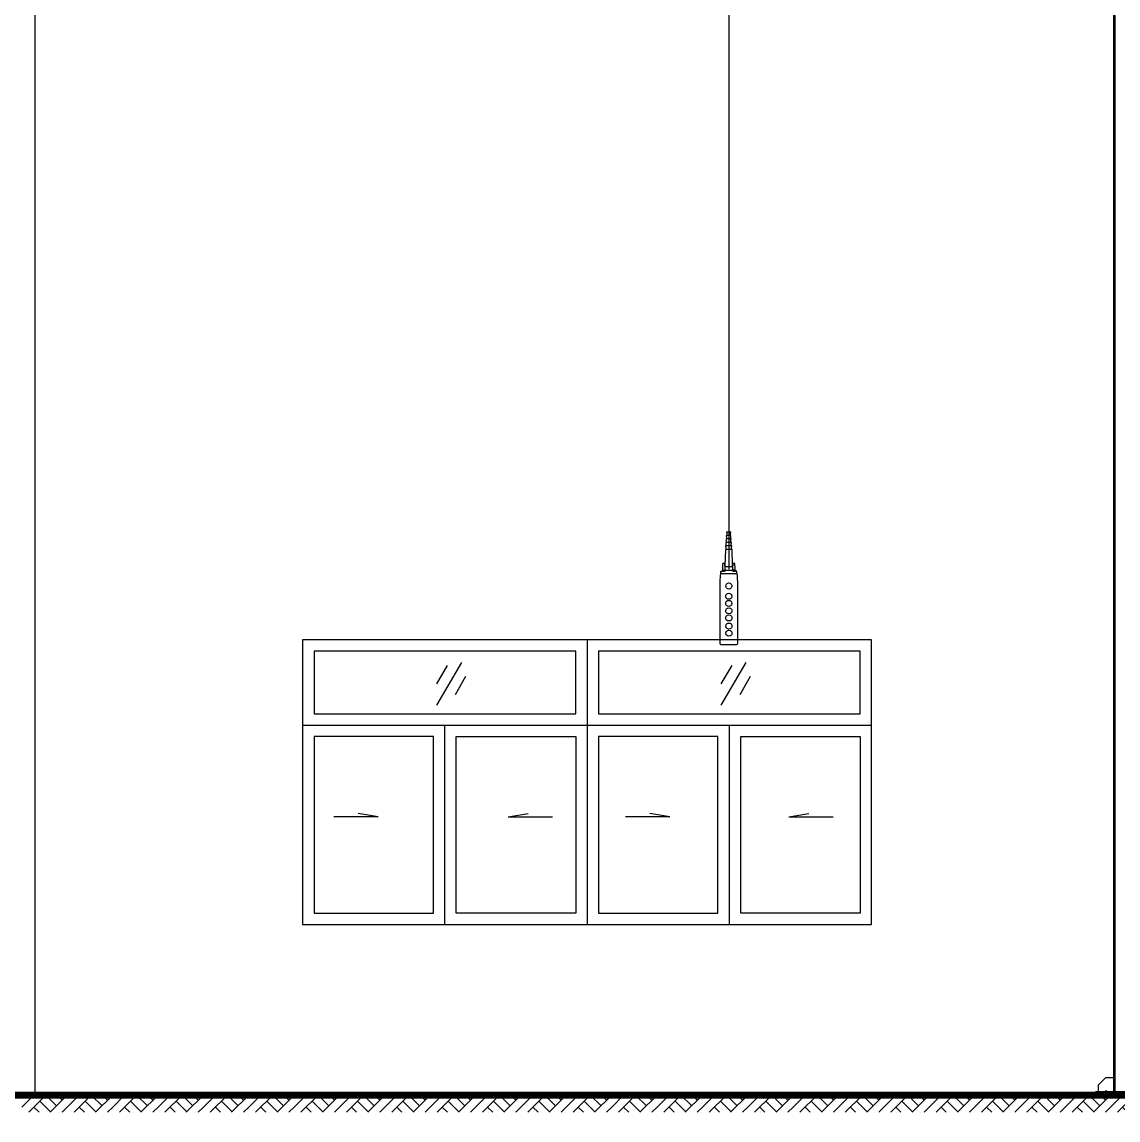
# Model space of a CAD drawing. Extents: x -266287 to 275962, y -324567 to 363765.
# Drawn here: x -123587 to -115880, y -227403 to -219685 of the extents above; entities that cross this region are included whole.
import ezdxf

# ---------------------------------------------------------------- set-up
doc = ezdxf.new("R2010")
doc.units = 0
doc.header["$LTSCALE"] = 1000
doc.layers.get('0').update_dxf_attribs({"linetype": 'CONTINUOUS'})
doc.layers.add('E_WINDOW', color=4, linetype='CONTINUOUS')
doc.layers.add('柱子', color=3, linetype='CONTINUOUS')

# ---------------------------------------------------------------- blocks, each defined once
blk = doc.blocks.new('fsfsfsf')
at = {"color": 240}
for p, q in [((931048.1, 68917.6), (931048.1, 62632.3)), ((931026.8, 62513.9), (931026.8, 62512.5)), ((931067.9, 62512.5), (931067.9, 62513.9))]:
    blk.add_line(p, q, dxfattribs=at)
at = {"color": 240, "linetype": 'Continuous'}
for p, q in [((931031.1, 62843.6), (931065.1, 62843.6)), ((931031.1, 62837.6), (931031.1, 62843.6)), ((931033, 62837.6), (931031.1, 62837.6)), ((931033, 62868.2), (931063.2, 62868.2)), ((931033, 62862.2), (931033, 62868.2)), ((931034.9, 62862.2), (931033, 62862.2)), ((931033, 62819), (931033, 62837.6)), ((931034.9, 62886.8), (931034.9, 62892.8)), ((931061.3, 62892.8), (931034.9, 62892.8)), ((931036.8, 62886.8), (931034.9, 62886.8)), ((931034.9, 62843.6), (931034.9, 62862.2)), ((931036.8, 62868.2), (931036.8, 62886.8)), ((931059.3, 62886.8), (931061.3, 62886.8)), ((931059.3, 62868.2), (931059.3, 62886.8)), ((931061.3, 62886.8), (931061.3, 62892.8)), ((931061.3, 62843.6), (931061.3, 62862.2)), ((931061.3, 62862.2), (931063.2, 62862.2)), ((931063.2, 62862.2), (931063.2, 62868.2)), ((931063.2, 62819), (931063.2, 62837.6)), ((931063.2, 62837.6), (931065.1, 62837.6)), ((931065.1, 62837.6), (931065.1, 62843.6)), ((931021.3, 62654.5), (931025, 62769.8)), ((931025, 62769.8), (931071.2, 62769.8)), ((931027.2, 62788.4), (931027.2, 62794.4)), ((931027.2, 62794.4), (931069, 62794.4)), ((931028.8, 62788.4), (931027.2, 62788.4)), ((931028.8, 62769.8), (931028.8, 62788.4)), ((931029.1, 62813), (931029.1, 62819)), ((931029.1, 62819), (931067.1, 62819)), ((931030.7, 62813), (931029.1, 62813)), ((931030.7, 62794.4), (931030.7, 62813)), ((931065.4, 62794.4), (931065.4, 62813)), ((931065.4, 62813), (931067.1, 62813)), ((931067.1, 62813), (931067.1, 62819)), ((931067.4, 62788.4), (931069, 62788.4)), ((931067.4, 62769.8), (931067.4, 62788.4)), ((931069, 62788.4), (931069, 62794.4)), ((931071.2, 62769.8), (931074.9, 62654.5)), ((931003.2, 62632.9), (931005, 62671.5)), ((931005.6, 62672.1), (931019.8, 62672.1)), ((931020.5, 62671.5), (931022.3, 62632.9)), ((931073.9, 62632.9), (931075.7, 62671.5)), ((931076.3, 62672.1), (931090.5, 62672.1)), ((931091.2, 62671.5), (931093, 62632.9)), ((930991.4, 62599.2), (930991.9, 62614.4)), ((930991.4, 62599), (931104.8, 62599)), ((930993.9, 62616.9), (931000.5, 62618.6)), ((931000.5, 62625.6), (931025, 62625.6)), ((931000.5, 62625.6), (931000.5, 62617.6)), ((931003.2, 62625.6), (931003.2, 62632.9)), ((931021.6, 62648.2), (931074.6, 62648.2)), ((931022.3, 62632.9), (931022.3, 62625.6)), ((931025, 62625.6), (931025, 62619)), ((931025, 62623), (931071.2, 62623)), ((931095.7, 62625.6), (931071.2, 62625.6)), ((931071.2, 62625.6), (931071.2, 62619)), ((931073.9, 62625.6), (931073.9, 62632.9)), ((931093, 62632.9), (931093, 62625.6)), ((931095.7, 62625.6), (931095.7, 62617.6)), ((931102.3, 62616.9), (931095.7, 62618.6)), ((931104.8, 62599.2), (931104.3, 62614.4)), ((930987.9, 62546.1), (930987.9, 62108.3)), ((931108.3, 62108.3), (931108.3, 62546.1)), ((930995.4, 62100.6), (931100.8, 62100.6))]:
    blk.add_line(p, q, dxfattribs=at)
for centre, major_axis, start_param, end_param in [((931005.6, 62671.5, 99.9), (0, 0.665), 0, 1.521683), ((931019.8, 62671.5, 99.9), (0, 0.665), -1.521683, 0), ((931076.3, 62671.5, 99.9), (0, 0.665), 0, 1.521683), ((931090.5, 62671.5, 99.9), (0, 0.665), -1.521683, 0), ((931374.6, 62545.7, 99.9), (0, 399.8), 1.436527, 1.569736), ((930994.5, 62614.3, 99.9), (0, 2.66), 0.238205, 1.53591), ((931011.3, 62647.3, 99.9), (0, 31.7), 2.781912, 3.605907), ((931084.9, 62647.3, 99.9), (0, 31.7), 2.677278, 3.501273), ((931101.7, 62614.3, 99.9), (0, 2.66), -1.53591, -0.238205), ((930721.6, 62545.7, 99.9), (0, 399.8), -1.569736, -1.436527), ((931045.6, 62441.2, 99.9), (0, 20), 1.155623, 1.98597), ((931046.8, 62440.6, 99.9), (0, 21.4), 0.754318, 1.155623), ((931047.6, 62439.7, 99.9), (0, 22.6), 0.371191, 0.754318), ((931048.1, 62438.4, 99.9), (0, 24), -0.371191, 0.371191), ((931048.6, 62439.7, 99.9), (0, 22.6), -0.754318, -0.371191), ((931049.4, 62440.6, 99.9), (0, 21.4), -1.155623, -0.754318), ((931050.6, 62441.2, 99.9), (0, 20), 4.297215, 5.127563), ((931045.6, 62391.2, 99.9), (0, 20), 1.155623, 1.98597), ((931046.8, 62441.7, 99.9), (0, 21.4), 1.98597, 2.387275), ((931046.8, 62390.7, 99.9), (0, 21.4), 0.754318, 1.155623), ((931046.8, 62391.8, 99.9), (0, 21.4), 1.98597, 2.387275), ((931047.4, 62337.3, 99.9), (0, 22.6), 0.371191, 0.754318), ((931047.6, 62442.6, 99.9), (0, 22.6), 2.387275, 2.770402), ((931047.6, 62389.8, 99.9), (0, 22.6), 0.371191, 0.754318), ((931047.6, 62392.6, 99.9), (0, 22.6), 2.387275, 2.770402), ((931048, 62335.9, 99.9), (0, 24), -0.371191, 0.371191), ((931048.1, 62444, 99.9), (0, 24), 2.770402, 3.512784), ((931048.1, 62388.4, 99.9), (0, 24), -0.371191, 0.371191), ((931048.1, 62394, 99.9), (0, 24), 2.770402, 3.512784), ((931048.5, 62337.3, 99.9), (0, 22.6), -0.754318, -0.371191), ((931048.6, 62442.6, 99.9), (0, 22.6), 3.512784, 3.89591), ((931048.6, 62389.8, 99.9), (0, 22.6), -0.754318, -0.371191), ((931048.6, 62392.6, 99.9), (0, 22.6), 3.512784, 3.89591), ((931049.4, 62441.7, 99.9), (0, 21.4), 3.89591, 4.297215), ((931049.4, 62390.7, 99.9), (0, 21.4), -1.155623, -0.754318), ((931049.4, 62391.8, 99.9), (0, 21.4), 3.89591, 4.297215), ((931050.6, 62391.2, 99.9), (0, 20), 4.297215, 5.127563), ((931045.4, 62338.7, 99.9), (0, 20), 1.155623, 1.98597), ((931045.4, 62288.7, 99.9), (0, 20), 1.155623, 1.98597), ((931046.7, 62338.1, 99.9), (0, 21.4), 0.754318, 1.155623), ((931046.7, 62339.3, 99.9), (0, 21.4), 1.98597, 2.387275), ((931046.7, 62288.2, 99.9), (0, 21.4), 0.754318, 1.155623), ((931046.7, 62289.3, 99.9), (0, 21.4), 1.98597, 2.387275), ((931047.4, 62340.1, 99.9), (0, 22.6), 2.387275, 2.770402), ((931047.4, 62287.3, 99.9), (0, 22.6), 0.371191, 0.754318), ((931048, 62341.5, 99.9), (0, 24), 2.770402, 3.512784), ((931048, 62286, 99.9), (0, 24), -0.371191, 0.371191), ((931048.5, 62340.1, 99.9), (0, 22.6), 3.512784, 3.89591), ((931048.5, 62287.3, 99.9), (0, 22.6), -0.754318, -0.371191), ((931049.3, 62338.1, 99.9), (0, 21.4), -1.155623, -0.754318), ((931049.3, 62339.3, 99.9), (0, 21.4), 3.89591, 4.297215), ((931049.3, 62288.2, 99.9), (0, 21.4), -1.155623, -0.754318), ((931049.3, 62289.3, 99.9), (0, 21.4), 3.89591, 4.297215), ((931050.5, 62338.7, 99.9), (0, 20), 4.297215, 5.127563), ((931050.5, 62288.7, 99.9), (0, 20), 4.297215, 5.127563), ((931045, 62231.6, 99.9), (0, 20), 1.155623, 1.98597), ((931046.2, 62231, 99.9), (0, 21.4), 0.754318, 1.155623), ((931046.2, 62232.1, 99.9), (0, 21.4), 1.98597, 2.387275), ((931047, 62230.1, 99.9), (0, 22.6), 0.371191, 0.754318), ((931047, 62233, 99.9), (0, 22.6), 2.387275, 2.770402), ((931047.4, 62290.2, 99.9), (0, 22.6), 2.387275, 2.770402), ((931047.5, 62228.8, 99.9), (0, 24), -0.371191, 0.371191), ((931047.5, 62234.4, 99.9), (0, 24), 2.770402, 3.512784), ((931047.5, 62178.8, 99.9), (0, 24), -0.371191, 0.371191), ((931048, 62291.5, 99.9), (0, 24), 2.770402, 3.512784), ((931048, 62230.1, 99.9), (0, 22.6), -0.754318, -0.371191), ((931048, 62233, 99.9), (0, 22.6), 3.512784, 3.89591), ((931048.5, 62290.2, 99.9), (0, 22.6), 3.512784, 3.89591), ((931048.8, 62231, 99.9), (0, 21.4), -1.155623, -0.754318), ((931048.8, 62232.1, 99.9), (0, 21.4), 3.89591, 4.297215), ((931050, 62231.6, 99.9), (0, 20), 4.297215, 5.127563), ((931045, 62181.6, 99.9), (0, 20), 1.155623, 1.98597), ((931046.2, 62181.1, 99.9), (0, 21.4), 0.754318, 1.155623), ((931046.2, 62182.2, 99.9), (0, 21.4), 1.98597, 2.387275), ((931047, 62180.2, 99.9), (0, 22.6), 0.371191, 0.754318), ((931047, 62183, 99.9), (0, 22.6), 2.387275, 2.770402), ((931047.5, 62184.4, 99.9), (0, 24), 2.770402, 3.512784), ((931048, 62180.2, 99.9), (0, 22.6), -0.754318, -0.371191), ((931048, 62183, 99.9), (0, 22.6), 3.512784, 3.89591), ((931048.8, 62181.1, 99.9), (0, 21.4), -1.155623, -0.754318), ((931048.8, 62182.2, 99.9), (0, 21.4), 3.89591, 4.297215), ((931050, 62181.6, 99.9), (0, 20), 4.297215, 5.127563), ((930995.4, 62108.3, 99.9), (0, 7.71), 1.570796, 3.141593), ((931100.8, 62108.3, 99.9), (0, 7.71), 3.141593, 4.712389)]:
    blk.add_ellipse(centre, major_axis=major_axis, ratio=0.967196, start_param=start_param, end_param=end_param, dxfattribs=at)
at = {"color": 240}
for centre, major_axis, start_param, end_param in [((931046.6, 62513.9, 99.9), (0, 20.5), 1.171497, 1.570796), ((931046.6, 62512.5, 99.9), (0, 20.5), 1.570796, 1.970095), ((931047, 62513.8, 99.9), (0, 20.9), 0.776126, 1.171497), ((931047.2, 62513.5, 99.9), (0, 21.2), 0.386185, 0.776126), ((931047.3, 62513.2, 99.9), (0, 21.7), -0.386185, 0.386185), ((931047.5, 62513.5, 99.9), (0, 21.2), -0.776126, -0.386185), ((931047.7, 62513.8, 99.9), (0, 20.9), -1.171497, -0.776126), ((931048.1, 62513.9, 99.9), (0, 20.5), 4.712389, 5.111688), ((931048.1, 62512.5, 99.9), (0, 20.5), 4.31309, 4.712389), ((931047, 62512.7, 99.9), (0, 20.9), 1.970095, 2.365467), ((931047.2, 62512.9, 99.9), (0, 21.2), 2.365467, 2.755408), ((931047.3, 62513.3, 99.9), (0, 21.7), 2.755408, 3.527778), ((931047.5, 62512.9, 99.9), (0, 21.2), 3.527778, 3.917718), ((931047.7, 62512.7, 99.9), (0, 20.9), 3.917718, 4.31309)]:
    blk.add_ellipse(centre, major_axis=major_axis, ratio=0.967196, start_param=start_param, end_param=end_param, dxfattribs=at)
blk = doc.blocks.new('$LinePat$00000009')
for p, q in [((0, -210), (210, 0)), ((120, -300), (420, 0)), ((420, 0), (608, -188)), ((495, -300), (795, 0)), ((615, 0), (705, -90)), ((315, -105), (502, -293)), ((210, -210), (300, -300)), ((705, -300), (795, -210))]:
    blk.add_line(p, q)

msp = doc.modelspace()

# ---------------------------------------------------------------- linework, layer by layer
for p, q in [((-115912.91945, -214461.28588), (-115912.91945, -227204.75636)), ((-115902.91945, -214461.28588), (-115902.91945, -227204.75636))]:
    msp.add_line(p, q)
at = {"const_width": 50}
msp.add_lwpolyline([(-144272.96396, -227377.75636), (-141352.91945, -227377.75636), (-139852.91945, -227227.75636), (-91372.91945, -227227.75636), (-90072.91945, -227377.75636), (-86799.08671, -227377.75636)], dxfattribs=at)
at = {"layer": 'E_WINDOW', "color": 252, "linetype": 'Continuous'}
for p, q in [((-119612.91943, -224027.75652), (-119612.91943, -226027.75636)), ((-120669.8306, -224487.54183), (-120494.83674, -224187.23166)), ((-118669.8306, -224487.54183), (-118494.83674, -224187.23166)), ((-120670.1493, -224336.02471), (-120593.67857, -224209.02893)), ((-118670.1493, -224336.02471), (-118593.67857, -224209.02893)), ((-120537.85231, -224413.11554), (-120465.06784, -224283.97173)), ((-118537.85231, -224413.11554), (-118465.06784, -224283.97173)), ((-121612.91943, -224627.75636), (-117612.91943, -224627.75636)), ((-120612.91943, -226027.75636), (-120612.91943, -224627.75636)), ((-118612.91943, -226027.75636), (-118612.91943, -224627.75636)), ((-121081.53603, -225271.97814), (-121392.66663, -225271.97814)), ((-121081.53603, -225271.97814), (-121222.82464, -225248.60017)), ((-120167.65415, -225271.97814), (-120026.36554, -225248.60017)), ((-120167.65415, -225271.97814), (-119856.52355, -225271.97814)), ((-119031.53603, -225271.97814), (-119342.66663, -225271.97814)), ((-119031.53603, -225271.97814), (-119172.82464, -225248.60017)), ((-118194.30283, -225271.97814), (-118053.01422, -225248.60017)), ((-118194.30283, -225271.97814), (-117883.17223, -225271.97814)), ((-118874.70182, -227227.75636), (-119874.70182, -227227.75636)), ((-115187.91944, -227204.75636), (-116037.91946, -227204.75636))]:
    msp.add_line(p, q, dxfattribs=at)
at = {"layer": 'E_WINDOW', "color": 252, "linetype": 'Continuous', "extrusion": (1.22461e-16, 0, -1)}
for p, q in [((-116016.91945, -227154.75636), (-115964.91945, -227104.75636)), ((-115964.91945, -227104.75636), (-115912.91945, -227104.75636)), ((-116016.91945, -227204.75636), (-116016.91945, -227154.75636)), ((-115964.91945, -227193.25636), (-115964.91945, -227239.25636)), ((-116037.91946, -227204.75636), (-116037.91946, -227227.75636)), ((-116037.91946, -227227.75636), (-115187.91944, -227227.75636)), ((-115978.41945, -227204.75636), (-115978.41945, -227227.75636)), ((-115951.41945, -227204.75636), (-115951.41945, -227227.75636))]:
    msp.add_line(p, q, dxfattribs=at)
at = {"layer": 'E_WINDOW', "color": 252, "linetype": 'Continuous'}
for points in [[(-121612.91943, -226027.75636), (-117612.91943, -226027.75636), (-117612.91943, -224027.75652), (-121612.91943, -224027.75652)], [(-119692.91943, -224107.75636), (-121532.91943, -224107.75636), (-121532.91943, -224547.75636), (-119692.91943, -224547.75636)], [(-117692.91943, -224107.75636), (-119532.91943, -224107.75636), (-119532.91943, -224547.75636), (-117692.91943, -224547.75636)], [(-120692.91943, -224707.75636), (-121532.91943, -224707.75636), (-121532.91943, -225947.75636), (-120692.91943, -225947.75636)], [(-120532.91943, -224707.75636), (-119692.91943, -224707.75636), (-119692.91943, -225947.75636), (-120532.91943, -225947.75636)], [(-118692.91943, -224707.75636), (-119532.91943, -224707.75636), (-119532.91943, -225947.75636), (-118692.91943, -225947.75636)], [(-118532.91943, -224707.75636), (-117692.91943, -224707.75636), (-117692.91943, -225947.75636), (-118532.91943, -225947.75636)]]:
    msp.add_lwpolyline(points, close=True, dxfattribs=at)
at = {"layer": '柱子'}
msp.add_line((-123492.91943, -227227.75489), (-123492.91943, -217493.61038), dxfattribs=at)

# ---------------------------------------------------------------- block references
at = {"xscale": -1}
msp.add_blockref('fsfsfsf', (812431.28791, -286162.70051), dxfattribs=at)
at = {"layer": 'E_WINDOW', "color": 252, "linetype": 'Continuous', "xscale": 0.4011916583908442, "yscale": 0.3999999999999999, "zscale": 0.3999999999999999}
for p in [(-123586.60366, -227227.75636), (-123267.65629, -227227.75636), (-122948.70892, -227227.75636), (-122629.76155, -227227.75636), (-122310.81419, -227227.75636), (-121991.86682, -227227.75636), (-121672.91945, -227227.75636), (-121353.97208, -227227.75636), (-121035.02471, -227227.75636), (-120716.07734, -227227.75636), (-120397.12997, -227227.75636), (-120078.18261, -227227.75636), (-119759.23524, -227227.75636), (-119440.28787, -227227.75636), (-119121.3405, -227227.75636), (-118802.39313, -227227.75636), (-118483.44576, -227227.75636), (-118164.4984, -227227.75636), (-117845.55103, -227227.75636), (-117526.60366, -227227.75636), (-117207.65629, -227227.75636), (-116888.70892, -227227.75636), (-116569.76155, -227227.75636), (-116250.81419, -227227.75636), (-115931.86682, -227227.75636)]:
    msp.add_blockref('$LinePat$00000009', p, dxfattribs=at)

doc.saveas('drawing.dxf')
